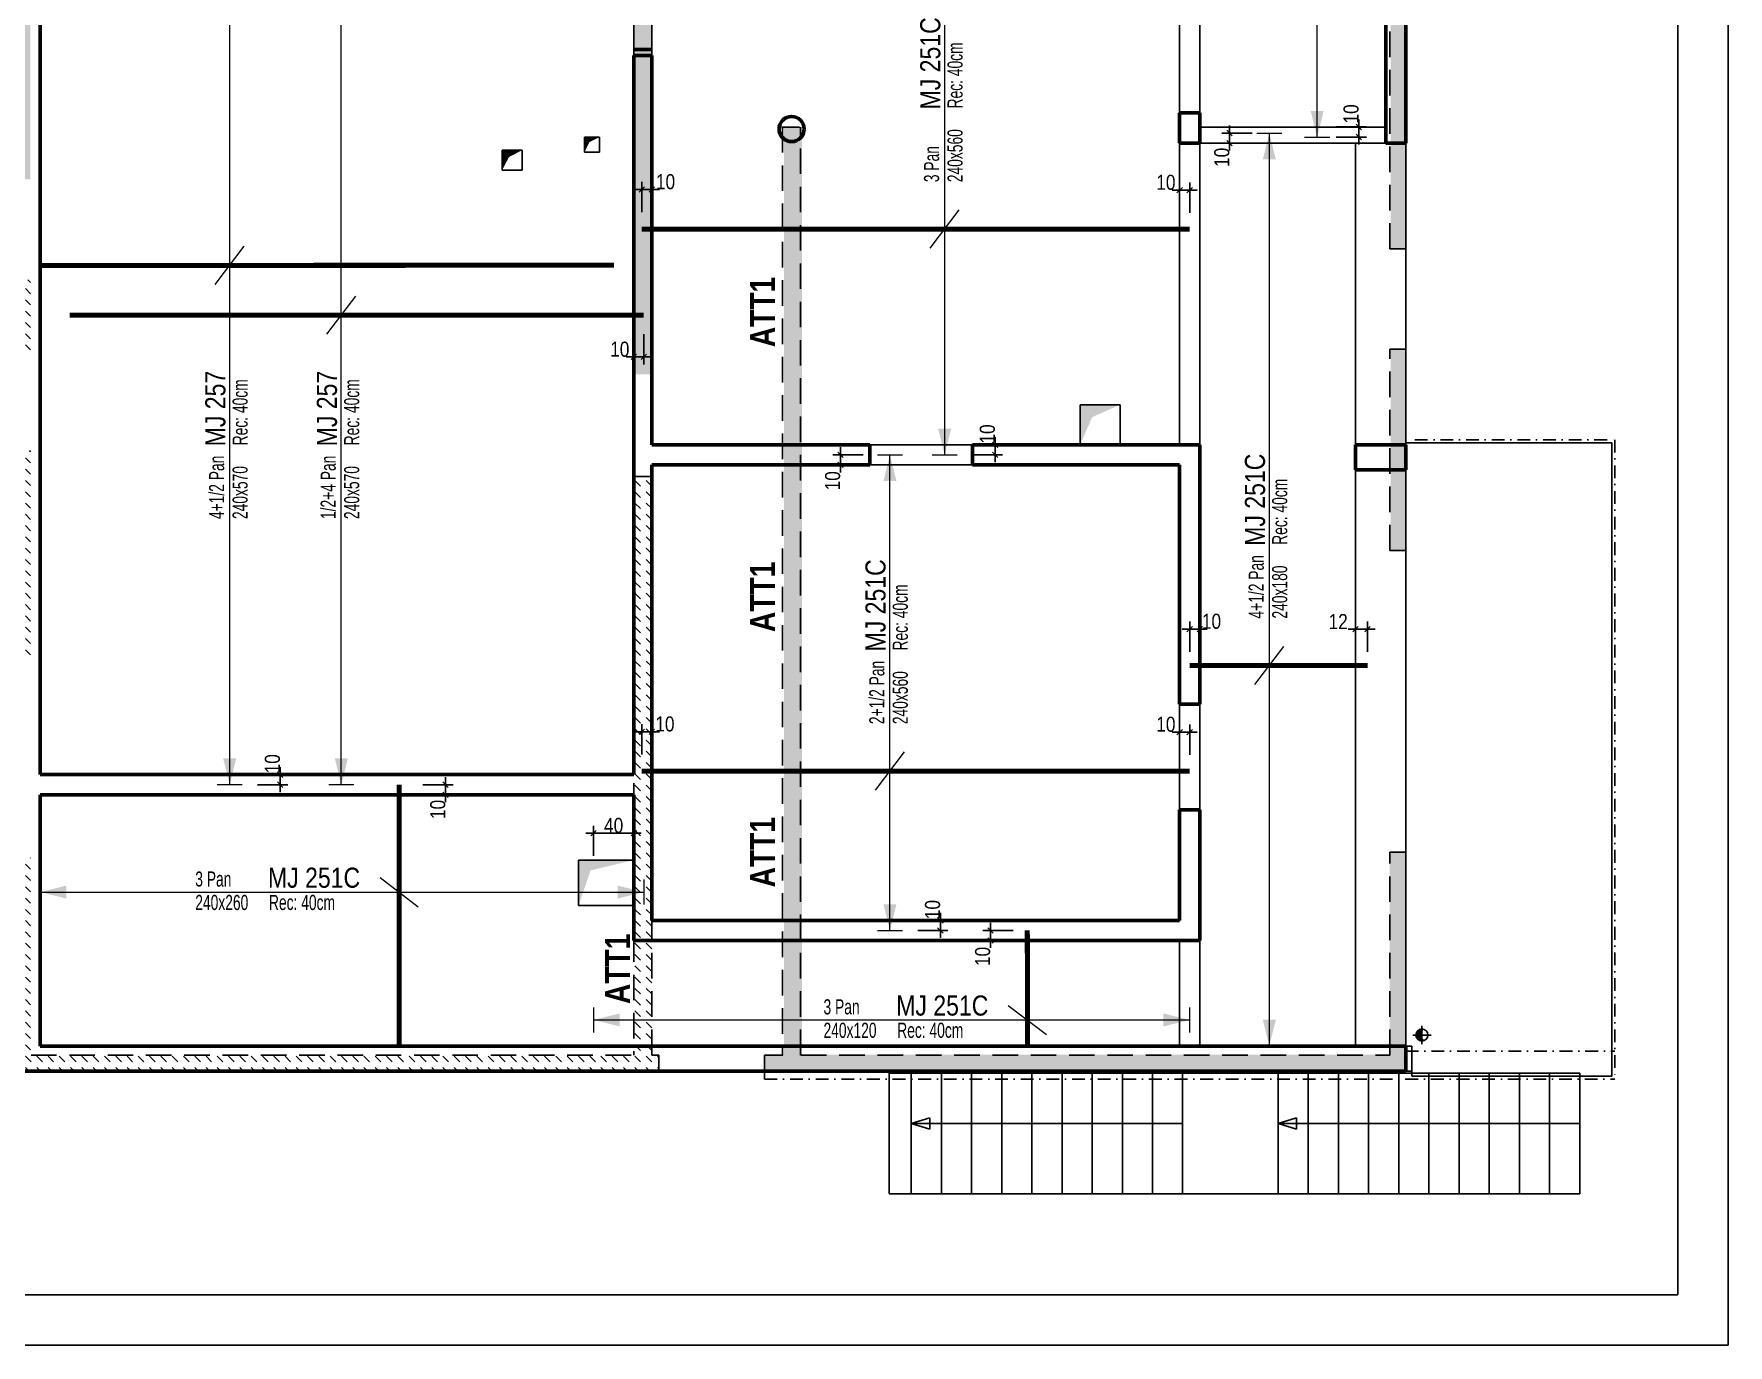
# Model space of a CAD drawing. Header units: millimetres. Extents: x 12821 to 19311, y -3644 to -644.
# Drawn here: x 17625 to 19311, y -3644 to -2340 of the extents above; entities that cross this region are included whole.
import ezdxf
from ezdxf.enums import TextEntityAlignment as Align

# ---------------------------------------------------------------- set-up
doc = ezdxf.new("R2010")
doc.units = ezdxf.units.MM
doc.linetypes.add('CACHEX2', pattern=[19.05, 12.7, -6.35])
doc.linetypes.add('TIRETPTX2', pattern=[50.8, 25.4, -12.7, 0, -12.7])
for name, color, linetype in [('01-Cad  2', 1, 'Continuous'), ('01_ARMA_INF', 50, 'Continuous'), ('01_cote_gen', 4, 'Continuous'), ('01_linteaux', 2, 'Continuous'), ('01_murs_sup', 2, 'CACHEX2'), ('01_resv', 32, 'Continuous'), ('01_texte', 230, 'Continuous'), ('AA_COTES', 2, 'Continuous')]:
    doc.layers.add(name, color=color, linetype=linetype)
doc.layers.add('01_murs_coup', color=5, linetype='Continuous', lineweight=60)
doc.styles.add('PATIO', font='ARIALN.TTF')
doc.styles.add('STYLE2', font='ARIALN.TTF')
doc.styles.add('Titre', font='ariblk.ttf')
doc.dimstyles.new('JB50', dxfattribs={"dimscale": 0.1, "dimtxt": 150, "dimasz": 15, "dimexe": 0.1, "dimexo": 0.1, "dimgap": 0.09, "dimtad": 1, "dimdec": 1, "dimdsep": 46, "dimtxsty": 'STYLE2', "dimblk1": 'BOND_G', "dimblk2": 'BOND_D', "dimsah": 1, "dimcen": 1.5, "dimdle": 0.01, "dimse1": 1, "dimse2": 1, "dimclrd": 4, "dimclre": 2, "dimclrt": 6, "dimazin": 2, "dimtfac": 2.333333, "dimtdec": 1, "dimtix": 1, "dimtmove": 2, "dimatfit": 3, "dimldrblk": 'BOND_G', "dimfxl": 1, "dimtolj": 1, "dimtzin": 0, "dimarcsym": 0})

# ---------------------------------------------------------------- blocks, each defined once
blk = doc.blocks.new('BOND_G')
at = {"layer": 'AA_COTES', "color": 0}
for p, q in [((0, -5), (0, 15)), ((5, 0), (-5, 0)), ((1.8, 1.8), (-1.8, -1.8))]:
    blk.add_line(p, q, dxfattribs=at)
blk = doc.blocks.new('BOND_D')
at = {"layer": 'AA_COTES', "color": 0}
for p, q in [((5, 0), (-5, 0)), ((-1.8, -1.8), (1.8, 1.8)), ((0, 5), (0, -15))]:
    blk.add_line(p, q, dxfattribs=at)
blk = doc.blocks.new('*D1632')
at = {"layer": '01_cote_gen', "color": 4, "lineweight": -2, "transparency": 16777216}
blk.add_line((18230.6, -2661.1), (18223.6, -2661.1), dxfattribs=at)
at = {"layer": 'Defpoints', "color": 0, "transparency": 16777216}
for p in [(18222.1, -2619.4), (18232.1, -2619.4), (18222.1, -2661.1)]:
    blk.add_point(p, dxfattribs=at)
at = {"layer": '01_cote_gen', "color": 4, "lineweight": -2, "transparency": 16777216, "xscale": 1.5, "yscale": 1.5, "zscale": 1.5, "rotation": 180}
blk.add_blockref('BOND_D', (18222.1, -2661.1), dxfattribs=at)
at = {"layer": '01_cote_gen', "color": 4, "lineweight": -2, "transparency": 16777216, "xscale": 1.5, "yscale": 1.5, "zscale": 1.5}
blk.add_blockref('BOND_G', (18232.1, -2661.1), dxfattribs=at)
at = {"layer": '01_cote_gen', "color": 6, "transparency": 16777216, "insert": (18208.2, -2653.5), "char_height": 15, "attachment_point": 5, "style": 'STYLE2'}
blk.add_mtext('\\A1;10', dxfattribs=at)
blk = doc.blocks.new('*D1633')
at = {"layer": '01_cote_gen', "color": 4, "lineweight": -2, "transparency": 16777216}
blk.add_line((18427.7, -2766.9), (18427.7, -2759.9), dxfattribs=at)
at = {"layer": 'Defpoints', "color": 0, "transparency": 16777216}
for p in [(18427.7, -2758.4), (18466.9, -2758.4), (18476.9, -2768.4)]:
    blk.add_point(p, dxfattribs=at)
at = {"layer": '01_cote_gen', "color": 4, "lineweight": -2, "transparency": 16777216, "xscale": 1.5, "yscale": 1.5, "zscale": 1.5}
for name, p, rotation in [('BOND_D', (18427.7, -2758.4), 90), ('BOND_G', (18427.7, -2768.4), 270)]:
    blk.add_blockref(name, p, dxfattribs=dict(at, rotation=rotation))
at = {"layer": '01_cote_gen', "color": 6, "transparency": 16777216, "insert": (18420, -2784.3), "char_height": 15, "attachment_point": 5, "rotation": 90, "style": 'STYLE2'}
blk.add_mtext('\\A1;10', dxfattribs=at)
blk = doc.blocks.new('*D1634')
at = {"layer": '01_cote_gen', "color": 4, "lineweight": -2, "transparency": 16777216}
blk.add_line((18581.5, -2749.9), (18581.5, -2756.9), dxfattribs=at)
at = {"layer": 'Defpoints', "color": 0, "transparency": 16777216}
for p in [(18543.9, -2758.4), (18559.1, -2748.4), (18581.5, -2758.4)]:
    blk.add_point(p, dxfattribs=at)
at = {"layer": '01_cote_gen', "color": 4, "lineweight": -2, "transparency": 16777216, "xscale": 1.5, "yscale": 1.5, "zscale": 1.5}
for name, p, rotation in [('BOND_G', (18581.5, -2748.4), 90), ('BOND_D', (18581.5, -2758.4), 270)]:
    blk.add_blockref(name, p, dxfattribs=dict(at, rotation=rotation))
at = {"layer": '01_cote_gen', "color": 6, "transparency": 16777216, "insert": (18573.9, -2737.7), "char_height": 15, "attachment_point": 5, "rotation": 90, "style": 'STYLE2'}
blk.add_mtext('\\A1;10', dxfattribs=at)
blk = doc.blocks.new('*D1635')
at = {"layer": '01_cote_gen', "color": 4, "lineweight": -2, "transparency": 16777216}
blk.add_line((18576.9, -3239.9), (18576.9, -3232.9), dxfattribs=at)
at = {"layer": 'Defpoints', "color": 0, "transparency": 16777216}
for p in [(18576.9, -3231.4), (18616.1, -3231.4), (18626.1, -3241.4)]:
    blk.add_point(p, dxfattribs=at)
at = {"layer": '01_cote_gen', "color": 4, "lineweight": -2, "transparency": 16777216, "xscale": 1.5, "yscale": 1.5, "zscale": 1.5}
for name, p, rotation in [('BOND_D', (18576.9, -3231.4), 90), ('BOND_G', (18576.9, -3241.4), 270)]:
    blk.add_blockref(name, p, dxfattribs=dict(at, rotation=rotation))
at = {"layer": '01_cote_gen', "color": 6, "transparency": 16777216, "insert": (18569.2, -3257.3), "char_height": 15, "attachment_point": 5, "rotation": 90, "style": 'STYLE2'}
blk.add_mtext('\\A1;10', dxfattribs=at)
blk = doc.blocks.new('*D1636')
at = {"layer": '01_cote_gen', "color": 4, "lineweight": -2, "transparency": 16777216}
blk.add_line((18576.9, -3239.9), (18576.9, -3232.9), dxfattribs=at)
at = {"layer": 'Defpoints', "color": 0, "transparency": 16777216}
for p in [(18576.9, -3231.4), (18616.1, -3231.4), (18626.1, -3241.4)]:
    blk.add_point(p, dxfattribs=at)
at = {"layer": '01_cote_gen', "color": 4, "lineweight": -2, "transparency": 16777216, "xscale": 1.5, "yscale": 1.5, "zscale": 1.5}
for name, p, rotation in [('BOND_D', (18576.9, -3231.4), 90), ('BOND_G', (18576.9, -3241.4), 270)]:
    blk.add_blockref(name, p, dxfattribs=dict(at, rotation=rotation))
at = {"layer": '01_cote_gen', "color": 6, "transparency": 16777216, "insert": (18569.2, -3257.3), "char_height": 15, "attachment_point": 5, "rotation": 90, "style": 'STYLE2'}
blk.add_mtext('\\A1;10', dxfattribs=at)
blk = doc.blocks.new('*D1637')
at = {"layer": '01_cote_gen', "color": 4, "lineweight": -2, "transparency": 16777216}
blk.add_line((18527.1, -3222.9), (18527.1, -3229.9), dxfattribs=at)
at = {"layer": 'Defpoints', "color": 0, "transparency": 16777216}
for p in [(18489.4, -3231.4), (18504.6, -3221.4), (18527.1, -3231.4)]:
    blk.add_point(p, dxfattribs=at)
at = {"layer": '01_cote_gen', "color": 4, "lineweight": -2, "transparency": 16777216, "xscale": 1.5, "yscale": 1.5, "zscale": 1.5}
for name, p, rotation in [('BOND_G', (18527.1, -3221.4), 90), ('BOND_D', (18527.1, -3231.4), 270)]:
    blk.add_blockref(name, p, dxfattribs=dict(at, rotation=rotation))
at = {"layer": '01_cote_gen', "color": 6, "transparency": 16777216, "insert": (18519.4, -3210.7), "char_height": 15, "attachment_point": 5, "rotation": 90, "style": 'STYLE2'}
blk.add_mtext('\\A1;10', dxfattribs=at)
blk = doc.blocks.new('*D1638')
at = {"layer": '01_cote_gen', "color": 4, "lineweight": -2, "transparency": 16777216}
blk.add_line((17870.4, -3078), (17870.4, -3085), dxfattribs=at)
at = {"layer": 'Defpoints', "color": 0, "transparency": 16777216}
for p in [(17847.9, -3076.5), (17832.7, -3086.5), (17870.4, -3086.5)]:
    blk.add_point(p, dxfattribs=at)
at = {"layer": '01_cote_gen', "color": 4, "lineweight": -2, "transparency": 16777216, "xscale": 1.5, "yscale": 1.5, "zscale": 1.5}
for name, p, rotation in [('BOND_G', (17870.4, -3076.5), 90), ('BOND_D', (17870.4, -3086.5), 270)]:
    blk.add_blockref(name, p, dxfattribs=dict(at, rotation=rotation))
at = {"layer": '01_cote_gen', "color": 6, "transparency": 16777216, "insert": (17862.7, -3065.7), "char_height": 15, "attachment_point": 5, "rotation": 90, "style": 'STYLE2'}
blk.add_mtext('\\A1;10', dxfattribs=at)
blk = doc.blocks.new('*D1639')
at = {"layer": '01_cote_gen', "color": 4, "lineweight": -2, "transparency": 16777216}
blk.add_line((18034.9, -3088), (18034.9, -3095), dxfattribs=at)
at = {"layer": 'Defpoints', "color": 0, "transparency": 16777216}
for p in [(17988.7, -3086.5), (17988.7, -3096.5), (18034.9, -3096.5)]:
    blk.add_point(p, dxfattribs=at)
at = {"layer": '01_cote_gen', "color": 4, "lineweight": -2, "transparency": 16777216, "xscale": 1.5, "yscale": 1.5, "zscale": 1.5}
for name, p, rotation in [('BOND_G', (18034.9, -3086.5), 90), ('BOND_D', (18034.9, -3096.5), 270)]:
    blk.add_blockref(name, p, dxfattribs=dict(at, rotation=rotation))
at = {"layer": '01_cote_gen', "color": 6, "transparency": 16777216, "insert": (18027.2, -3111.1), "char_height": 15, "attachment_point": 5, "rotation": 90, "style": 'STYLE2'}
blk.add_mtext('\\A1;10', dxfattribs=at)
blk = doc.blocks.new('*D1640')
at = {"layer": '01_cote_gen', "color": 4, "lineweight": -2, "transparency": 16777216}
blk.add_line((18766.6, -3034.2), (18773.6, -3034.2), dxfattribs=at)
at = {"layer": 'Defpoints', "color": 0, "transparency": 16777216}
for p in [(18775.1, -3034.2), (18765.1, -3072.9), (18775.1, -3072.9)]:
    blk.add_point(p, dxfattribs=at)
at = {"layer": '01_cote_gen', "color": 4, "lineweight": -2, "transparency": 16777216, "xscale": 1.5, "yscale": 1.5, "zscale": 1.5, "rotation": 180}
blk.add_blockref('BOND_G', (18765.1, -3034.2), dxfattribs=at)
at = {"layer": '01_cote_gen', "color": 4, "lineweight": -2, "transparency": 16777216, "xscale": 1.5, "yscale": 1.5, "zscale": 1.5}
blk.add_blockref('BOND_D', (18775.1, -3034.2), dxfattribs=at)
at = {"layer": '01_cote_gen', "color": 6, "transparency": 16777216, "insert": (18751.4, -3026.5), "char_height": 15, "attachment_point": 5, "style": 'STYLE2'}
blk.add_mtext('\\A1;10', dxfattribs=at)
blk = doc.blocks.new('*D1641')
at = {"layer": '01_cote_gen', "color": 4, "lineweight": -2, "transparency": 16777216}
blk.add_line((18776.6, -2931.8), (18783.6, -2931.8), dxfattribs=at)
at = {"layer": 'Defpoints', "color": 0, "transparency": 16777216}
for p in [(18785.1, -2931.8), (18775.1, -2968), (18785.1, -2968)]:
    blk.add_point(p, dxfattribs=at)
at = {"layer": '01_cote_gen', "color": 4, "lineweight": -2, "transparency": 16777216, "xscale": 1.5, "yscale": 1.5, "zscale": 1.5, "rotation": 180}
blk.add_blockref('BOND_G', (18775.1, -2931.8), dxfattribs=at)
at = {"layer": '01_cote_gen', "color": 4, "lineweight": -2, "transparency": 16777216, "xscale": 1.5, "yscale": 1.5, "zscale": 1.5}
blk.add_blockref('BOND_D', (18785.1, -2931.8), dxfattribs=at)
at = {"layer": '01_cote_gen', "color": 6, "transparency": 16777216, "insert": (18796.8, -2924.1), "char_height": 15, "attachment_point": 5, "style": 'STYLE2'}
blk.add_mtext('\\A1;10', dxfattribs=at)
blk = doc.blocks.new('*D1642')
at = {"layer": '01_cote_gen', "color": 4, "lineweight": -2, "transparency": 16777216}
blk.add_line((18941.6, -2931.8), (18950.6, -2931.8), dxfattribs=at)
at = {"layer": 'Defpoints', "color": 0, "transparency": 16777216}
for p in [(18952.1, -2931.8), (18940.1, -2967.9), (18952.1, -2967.9)]:
    blk.add_point(p, dxfattribs=at)
at = {"layer": '01_cote_gen', "color": 4, "lineweight": -2, "transparency": 16777216, "xscale": 1.5, "yscale": 1.5, "zscale": 1.5, "rotation": 180}
blk.add_blockref('BOND_G', (18940.1, -2931.8), dxfattribs=at)
at = {"layer": '01_cote_gen', "color": 4, "lineweight": -2, "transparency": 16777216, "xscale": 1.5, "yscale": 1.5, "zscale": 1.5}
blk.add_blockref('BOND_D', (18952.1, -2931.8), dxfattribs=at)
at = {"layer": '01_cote_gen', "color": 6, "transparency": 16777216, "insert": (18922.8, -2924.3), "char_height": 15, "attachment_point": 5, "style": 'STYLE2'}
blk.add_mtext('\\A1;12', dxfattribs=at)
blk = doc.blocks.new('*D1644')
at = {"layer": '01_cote_gen', "color": 4, "lineweight": -2, "transparency": 16777216}
blk.add_line((18766.6, -2495.2), (18773.6, -2495.2), dxfattribs=at)
at = {"layer": 'Defpoints', "color": 0, "transparency": 16777216}
for p in [(18775.1, -2495.2), (18765.1, -2533.9), (18775.1, -2533.9)]:
    blk.add_point(p, dxfattribs=at)
at = {"layer": '01_cote_gen', "color": 4, "lineweight": -2, "transparency": 16777216, "xscale": 1.5, "yscale": 1.5, "zscale": 1.5, "rotation": 180}
blk.add_blockref('BOND_G', (18765.1, -2495.2), dxfattribs=at)
at = {"layer": '01_cote_gen', "color": 4, "lineweight": -2, "transparency": 16777216, "xscale": 1.5, "yscale": 1.5, "zscale": 1.5}
blk.add_blockref('BOND_D', (18775.1, -2495.2), dxfattribs=at)
at = {"layer": '01_cote_gen', "color": 6, "transparency": 16777216, "insert": (18751.4, -2487.5), "char_height": 15, "attachment_point": 5, "style": 'STYLE2'}
blk.add_mtext('\\A1;10', dxfattribs=at)
blk = doc.blocks.new('*D1646')
at = {"layer": '01_cote_gen', "color": 4, "lineweight": -2, "transparency": 16777216}
blk.add_line((18231.6, -2494.6), (18238.6, -2494.6), dxfattribs=at)
at = {"layer": 'Defpoints', "color": 0, "transparency": 16777216}
for p in [(18240.1, -2494.6), (18230.1, -2534.1), (18240.1, -2534.1)]:
    blk.add_point(p, dxfattribs=at)
at = {"layer": '01_cote_gen', "color": 4, "lineweight": -2, "transparency": 16777216, "xscale": 1.5, "yscale": 1.5, "zscale": 1.5, "rotation": 180}
blk.add_blockref('BOND_G', (18230.1, -2494.6), dxfattribs=at)
at = {"layer": '01_cote_gen', "color": 4, "lineweight": -2, "transparency": 16777216, "xscale": 1.5, "yscale": 1.5, "zscale": 1.5}
blk.add_blockref('BOND_D', (18240.1, -2494.6), dxfattribs=at)
at = {"layer": '01_cote_gen', "color": 6, "transparency": 16777216, "insert": (18253.7, -2486.9), "char_height": 15, "attachment_point": 5, "style": 'STYLE2'}
blk.add_mtext('\\A1;10', dxfattribs=at)
blk = doc.blocks.new('*D1647')
at = {"layer": '01_cote_gen', "color": 4, "lineweight": -2, "transparency": 16777216}
blk.add_line((18183.6, -3134.8), (18220.6, -3134.8), dxfattribs=at)
at = {"layer": 'Defpoints', "color": 0, "transparency": 16777216}
for p in [(18222.1, -3134.8), (18222.1, -3241.4), (18182.1, -3308)]:
    blk.add_point(p, dxfattribs=at)
at = {"layer": '01_cote_gen', "color": 4, "lineweight": -2, "transparency": 16777216, "xscale": 1.5, "yscale": 1.5, "zscale": 1.5, "rotation": 180}
blk.add_blockref('BOND_G', (18182.1, -3134.8), dxfattribs=at)
at = {"layer": '01_cote_gen', "color": 4, "lineweight": -2, "transparency": 16777216, "xscale": 1.5, "yscale": 1.5, "zscale": 1.5}
blk.add_blockref('BOND_D', (18222.1, -3134.8), dxfattribs=at)
at = {"layer": '01_cote_gen', "color": 6, "transparency": 16777216, "insert": (18202.1, -3127.1), "char_height": 15, "attachment_point": 5, "style": 'STYLE2'}
blk.add_mtext('\\A1;40', dxfattribs=at)
blk = doc.blocks.new('*D1652')
at = {"layer": '01_cote_gen', "color": 4, "lineweight": -2, "transparency": 16777216}
blk.add_line((18814.7, -2446.9), (18814.7, -2439.9), dxfattribs=at)
at = {"layer": 'Defpoints', "color": 0, "transparency": 16777216}
for p in [(18814.7, -2438.4), (18866.8, -2438.4), (18877.6, -2448.4)]:
    blk.add_point(p, dxfattribs=at)
at = {"layer": '01_cote_gen', "color": 4, "lineweight": -2, "transparency": 16777216, "xscale": 1.5, "yscale": 1.5, "zscale": 1.5}
for name, p, rotation in [('BOND_D', (18814.7, -2438.4), 90), ('BOND_G', (18814.7, -2448.4), 270)]:
    blk.add_blockref(name, p, dxfattribs=dict(at, rotation=rotation))
at = {"layer": '01_cote_gen', "color": 6, "transparency": 16777216, "insert": (18807.1, -2462.6), "char_height": 15, "attachment_point": 5, "rotation": 90, "style": 'STYLE2'}
blk.add_mtext('\\A1;10', dxfattribs=at)
blk = doc.blocks.new('*D1653')
at = {"layer": '01_cote_gen', "color": 4, "lineweight": -2, "transparency": 16777216}
blk.add_line((18943.4, -2433.9), (18943.4, -2440.9), dxfattribs=at)
at = {"layer": 'Defpoints', "color": 0, "transparency": 16777216}
for p in [(18904.4, -2432.4), (18914.4, -2442.4), (18943.4, -2442.4)]:
    blk.add_point(p, dxfattribs=at)
at = {"layer": '01_cote_gen', "color": 4, "lineweight": -2, "transparency": 16777216, "xscale": 1.5, "yscale": 1.5, "zscale": 1.5}
for name, p, rotation in [('BOND_G', (18943.4, -2432.4), 90), ('BOND_D', (18943.4, -2442.4), 270)]:
    blk.add_blockref(name, p, dxfattribs=dict(at, rotation=rotation))
at = {"layer": '01_cote_gen', "color": 6, "transparency": 16777216, "insert": (18935.7, -2419.4), "char_height": 15, "attachment_point": 5, "rotation": 90, "style": 'STYLE2'}
blk.add_mtext('\\A1;10', dxfattribs=at)
blk = doc.blocks.new('*D1654')
at = {"layer": '01_cote_gen', "color": 4, "lineweight": -2, "transparency": 16777216}
blk.add_line((18231.6, -3033.9), (18238.6, -3033.9), dxfattribs=at)
at = {"layer": 'Defpoints', "color": 0, "transparency": 16777216}
for p in [(18240.1, -3033.9), (18230.1, -3073.1), (18240.1, -3073.1)]:
    blk.add_point(p, dxfattribs=at)
at = {"layer": '01_cote_gen', "color": 4, "lineweight": -2, "transparency": 16777216, "xscale": 1.5, "yscale": 1.5, "zscale": 1.5, "rotation": 180}
blk.add_blockref('BOND_G', (18230.1, -3033.9), dxfattribs=at)
at = {"layer": '01_cote_gen', "color": 4, "lineweight": -2, "transparency": 16777216, "xscale": 1.5, "yscale": 1.5, "zscale": 1.5}
blk.add_blockref('BOND_D', (18240.1, -3033.9), dxfattribs=at)
at = {"layer": '01_cote_gen', "color": 6, "transparency": 16777216, "insert": (18253.1, -3026.2), "char_height": 15, "attachment_point": 5, "style": 'STYLE2'}
blk.add_mtext('\\A1;10', dxfattribs=at)

msp = doc.modelspace()

# ---------------------------------------------------------------- hatches: boundary and pattern name
at = {"layer": '01_murs_sup'}
h = msp.add_hatch(dxfattribs=at)
h.set_pattern_fill('DASH', color=256, scale=2.5, angle=135)
h.set_pattern_definition([(135, (3467.145, 11747.268), (-11.22532, 9e-16), [7.9375, -7.9375])])
h.paths.add_polyline_path([(15409.18, -1916.45), (15389.18, -1916.45), (15389.18, -2444.45), (17606.59, -2444.45), (17606.59, -2484.34), (17621.78, -2484.34), (17621.78, -2210.45), (18222.09, -2210.45), (18222.09, -2678.35), (18240.09, -2678.35), (18240.09, -2074.5), (18222.09, -2074.5), (18222.09, -2192.45), (17625.78, -2192.45), (17625.78, -1936.5), (18222.09, -1936.5), (18222.09, -1941.5), (18239.78, -1941.5), (18239.78, -1558.45), (18123.78, -1558.45), (18123.78, -1413.62), (18233.78, -1413.61), (18233.78, -1395.61), (17621.78, -1395.65), (17621.78, -802.45), (17718.33, -802.45), (17718.33, -786.45), (17601.78, -786.45), (17601.78, -1413.65), (18105.78, -1413.62), (18105.78, -1576.45), (18222.09, -1576.45), (18222.09, -1916.5), (17607.59, -1916.5), (17607.59, -2419.45), (17345.78, -2419.45), (17345.78, -1916.45), (17327.59, -1916.45), (17327.59, -2419.45), (16811.78, -2419.45), (16811.78, -1916.45), (16791.78, -1916.45), (16791.78, -2419.45), (16531.78, -2419.45), (16531.78, -1866.45), (16503.78, -1866.45), (16503.78, -1886.45), (16511.78, -1886.45), (16511.78, -2419.45), (16391.78, -2419.45), (16391.78, -1991.45), (16373.78, -1991.45), (16373.78, -2419.45), (16253.78, -2419.45), (16253.78, -1886.45), (16401.78, -1886.45), (16401.78, -1866.45), (16235.78, -1866.45), (16235.78, -2419.45), (15986.05, -2419.45), (15986.05, -1916.45), (15966.05, -1916.45), (15966.05, -2419.45), (15409.18, -2419.45)])
h = msp.add_hatch(dxfattribs=at)
h.set_pattern_fill('DASH', color=256, scale=2.5, angle=135)
h.set_pattern_definition([(135, (3468.483, 11747.468), (-11.2253202, 9e-16), [7.9375, -7.9375])])
h.paths.add_polyline_path([(18991.11, -2309.25), (18975.11, -2309.25), (18975.11, -2553.25), (18991.11, -2553.25)])
h.paths.add_polyline_path([(18389.43, -2432.25), (18371.43, -2432.25), (18371.43, -3355.15), (18352.11, -3355.45), (18352.11, -3371.45), (18990.11, -3371.15), (18990.11, -3153.25), (18974.11, -3153.25), (18974.11, -3355.15), (18389.43, -3355.15)])
h.paths.add_polyline_path([(18990.11, -2653.25), (18975.11, -2653.25), (18975.11, -2853.25), (18990.11, -2853.25)], flags=17)
h = msp.add_hatch(dxfattribs=at)
h.set_pattern_fill('DASH', color=256, scale=2.5, angle=135)
h.set_pattern_definition([(135, (3467.483, 11747.268), (-11.2253202, 9e-16), [7.9375, -7.9375])])
h.paths.add_polyline_path([(17622.11, -2584.34), (17606.11, -2584.34), (17606.11, -2654.14), (17622.11, -2654.14)])
h.paths.add_polyline_path([(17622.11, -2754.14), (17606.11, -2754.14), (17606.11, -2959.14), (17622.11, -2959.14)])
h.paths.add_polyline_path([(17622.11, -3159.14), (17606.11, -3159.14), (17606.11, -3371.35), (18247.11, -3371.35), (18247.11, -3355.35), (18240.43, -3355.35), (18240.43, -2780.35), (18222.43, -2780.35), (18222.43, -3355.35), (17622.11, -3355.35)])
at = {"layer": '01_resv'}
h = msp.add_hatch(color=256, dxfattribs=at)
h.dxf.hatch_style = 1
h.paths.add_polyline_path([(19007.1, -3329.53, 0.040059), (19006.14, -3329.45), (19006.14, -3330.92, -0.0496434)])
h.paths.add_polyline_path([(19006.14, -3330.92), (19006.14, -3329.45, 0.4142143), (19000.14, -3335.45), (19005.1, -3335.45, -0.1385466)])
h.paths.add_polyline_path([(19005.1, -3335.45), (19000.14, -3335.45, 0.4142128), (19006.14, -3341.45), (19006.14, -3339.14, -0.1136401)])
h.paths.add_polyline_path([(19006.14, -3339.14), (19006.14, -3341.45, 0.0680624), (19007.75, -3341.23, -0.0776784)])

# ---------------------------------------------------------------- linework, layer by layer
at = {"layer": '01-Cad  2'}
for p, q in [((19310.7, -3643.85), (19310.7, -643.85)), ((19260.7, -3593.85), (19260.7, -693.85)), ((19260.7, -3593.85), (13870.7, -3593.85)), ((19310.7, -3643.85), (13870.7, -3643.85))]:
    msp.add_line(p, q, dxfattribs=at)
at = {"layer": '01_ARMA_INF', "linetype": 'Continuous', "lineweight": 0, "const_width": 5, "flags": 128}
for points in [[(18775.08, -2533.93), (18230.11, -2534.09)], [(18202.6, -2569.91), (17631.63, -2570.08)], [(18232.11, -2619.43), (17661.15, -2619.6)], [(18952.11, -2967.87), (18775.08, -2968.03)], [(17988.82, -3346.45), (17988.65, -3086.46)], [(18775.08, -3072.94), (18230.11, -3073.1)], [(18613.75, -3346.45), (18613.59, -3231.45)]]:
    msp.add_lwpolyline(points, dxfattribs=at)
at = {"layer": '01_linteaux'}
for p, q in [((18222.11, -2259.44), (18222.11, -2361.44)), ((18240.11, -2259.44), (18240.11, -2361.44)), ((18765.08, -2316.45), (18765.08, -2418.45)), ((18785.08, -2316.45), (18785.08, -2418.45)), ((18970.11, -2432.45), (18785.08, -2432.45)), ((18765.08, -2448.45), (18765.08, -2748.45)), ((18785.08, -2448.45), (18785.08, -2748.45)), ((18970.11, -2448.45), (18785.08, -2448.45)), ((18940.11, -2448.45), (18940.11, -2748.45)), ((18990.11, -2448.45), (18990.11, -2748.45)), ((18990.11, -2746.45), (19195.11, -2746.45)), ((19195.11, -2746.45), (19195.11, -3376.45)), ((18457.1, -2748.45), (18559.1, -2748.45)), ((18457.1, -2768.45), (18559.1, -2768.45)), ((18940.11, -2773.45), (18940.11, -3346.45)), ((18990.11, -2773.45), (18990.11, -3346.45)), ((18765.08, -3006.44), (18765.08, -3111.44)), ((18785.08, -3006.44), (18785.08, -3111.44)), ((18765.08, -3241.45), (18765.08, -3346.45)), ((18785.08, -3241.45), (18785.08, -3346.45)), ((18990.11, -3346.45), (18996.11, -3346.45)), ((18996.11, -3376.45), (18996.11, -3346.45)), ((18476.11, -3373.45), (18476.11, -3493.45)), ((18476.11, -3373.45), (19163.11, -3373.45)), ((18498.11, -3373.45), (18498.11, -3493.45)), ((18528.11, -3373.45), (18528.11, -3493.45)), ((18558.11, -3373.45), (18558.11, -3493.45)), ((18588.11, -3373.45), (18588.11, -3493.45)), ((18618.11, -3373.45), (18618.11, -3493.45)), ((18648.11, -3373.45), (18648.11, -3493.45)), ((18678.11, -3373.45), (18678.11, -3493.45)), ((18708.11, -3373.45), (18708.11, -3493.45)), ((18738.11, -3373.45), (18738.11, -3493.45)), ((18768.11, -3373.45), (18768.11, -3493.45)), ((18768.11, -3373.45), (18768.11, -3493.45)), ((18863.11, -3373.45), (18863.11, -3493.45)), ((18893.11, -3373.45), (18893.11, -3493.45)), ((18923.11, -3373.45), (18923.11, -3493.45)), ((18953.11, -3373.45), (18953.11, -3493.45)), ((18983.11, -3373.45), (18983.11, -3493.45)), ((18990.11, -3371.45), (18996.11, -3371.45)), ((18996.11, -3376.45), (19195.11, -3376.45)), ((19013.11, -3373.45), (19013.11, -3493.45)), ((19043.11, -3373.45), (19043.11, -3493.45)), ((19073.11, -3373.45), (19073.11, -3493.45)), ((19103.11, -3373.45), (19103.11, -3493.45)), ((19133.11, -3373.45), (19133.11, -3493.45)), ((19163.11, -3373.45), (19163.11, -3493.45)), ((18498.11, -3423.45), (18516.49, -3417.71)), ((18516.49, -3417.71), (18516.49, -3429.18)), ((18863.11, -3423.45), (18881.49, -3417.71)), ((18881.49, -3417.71), (18881.49, -3429.18)), ((18768.11, -3423.45), (18498.11, -3423.45)), ((18498.11, -3423.45), (18516.49, -3429.18)), ((19163.11, -3423.45), (18863.11, -3423.45)), ((18863.11, -3423.45), (18881.49, -3429.18)), ((18476.11, -3493.45), (19163.11, -3493.45))]:
    msp.add_line(p, q, dxfattribs=at)
at = {"layer": '01_linteaux', "linetype": 'TIRETPTX2', "ltscale": 0.5}
for p, q in [((18999.11, -2743.45), (19198.11, -2743.45)), ((19198.11, -2743.45), (19198.11, -3379.45)), ((18990.11, -3351.45), (19198.11, -3351.45)), ((18352.11, -3371.45), (18352.11, -3379.45)), ((18352.11, -3379.45), (19198.11, -3379.45))]:
    msp.add_line(p, q, dxfattribs=at)
at = {"layer": '01_murs_coup'}
for p, q in [((17631.66, -3076.46), (17631.59, -1916.4)), ((18990.11, -2448.45), (18990.11, -1916.45)), ((18970.11, -2448.45), (18970.11, -1936.45)), ((18240.11, -2355.44), (18222.11, -2355.44)), ((18240.11, -2361.44), (18222.11, -2361.44)), ((18222.18, -3076.46), (18222.11, -2361.44)), ((18240.11, -2361.44), (18240.11, -2748.45)), ((18765.08, -2418.45), (18765.08, -2448.45)), ((18765.08, -2418.45), (18765.08, -2448.45)), ((18765.08, -2418.45), (18785.08, -2418.45)), ((18785.08, -2418.45), (18785.08, -2448.45)), ((18785.08, -2418.45), (18785.08, -2448.45)), ((18765.08, -2448.45), (18785.08, -2448.45)), ((18990.11, -2448.45), (18970.11, -2448.45)), ((18240.11, -2748.45), (18457.1, -2748.45)), ((18457.1, -2768.45), (18457.1, -2748.45)), ((18559.1, -2748.45), (18785.08, -2748.45)), ((18559.1, -2748.45), (18785.08, -2748.45)), ((18559.1, -2768.45), (18559.1, -2748.45)), ((18785.08, -2748.45), (18785.08, -3006.44)), ((18785.08, -2748.45), (18785.08, -3006.44)), ((18940.11, -2748.45), (18990.11, -2748.45)), ((18940.11, -2748.45), (18990.11, -2748.45)), ((18940.11, -2773.45), (18940.11, -2748.45)), ((18990.11, -2773.45), (18990.11, -2748.45)), ((18240.11, -2768.45), (18457.1, -2768.45)), ((18240.11, -2768.45), (18240.11, -3221.45)), ((18559.1, -2768.45), (18765.08, -2768.45)), ((18559.1, -2768.45), (18765.08, -2768.45)), ((18765.08, -2768.45), (18765.08, -3006.44)), ((18765.08, -2768.45), (18765.08, -3006.44)), ((18940.11, -2773.45), (18990.11, -2773.45)), ((18940.11, -2773.45), (18990.11, -2773.45)), ((18765.08, -3006.44), (18785.08, -3006.44)), ((17631.66, -3076.46), (18222.18, -3076.46)), ((17631.59, -3346.45), (17631.66, -3096.46)), ((17631.66, -3096.46), (18222.18, -3096.46)), ((17631.66, -3096.46), (18222.18, -3096.46)), ((18222.11, -3241.45), (18222.18, -3096.46)), ((18765.08, -3111.44), (18765.08, -3221.45)), ((18765.08, -3111.44), (18785.08, -3111.44)), ((18785.08, -3111.44), (18785.08, -3241.45)), ((18240.11, -3221.45), (18765.08, -3221.45)), ((18222.11, -3241.45), (18785.08, -3241.45)), ((17631.59, -3346.45), (18990.11, -3346.45)), ((18990.11, -3371.45), (18990.11, -3346.45)), ((17606.59, -3371.45), (18990.11, -3371.45)), ((17606.59, -3371.45), (18990.11, -3371.45))]:
    msp.add_line(p, q, dxfattribs=at)
msp.add_circle((18379.11, -2434.45), 12.5, dxfattribs=at)
at = {"layer": '01_murs_sup', "ltscale": 2}
for p, q in [((18240.11, -2074.4), (18240.11, -2678.35)), ((18222.11, -2210.45), (18222.11, -2678.35)), ((18974.11, -2553.45), (18974.11, -2309.45)), ((18990.11, -2553.45), (18990.11, -2309.45)), ((18387.11, -2432.45), (18369.11, -2432.45)), ((18370.11, -2432.45), (18370.11, -3355.45)), ((18388.11, -3355.45), (18388.11, -2432.45)), ((18974.11, -2553.45), (18990.11, -2553.45)), ((18974.11, -2853.45), (18974.11, -2653.45)), ((18974.11, -2653.45), (18990.11, -2653.45)), ((18990.11, -2853.45), (18990.11, -2653.45)), ((18240.11, -2780.15), (18222.11, -2780.15)), ((18222.11, -2780.15), (18222.11, -3355.45)), ((18240.11, -3355.45), (18240.11, -2780.15)), ((18974.11, -2853.45), (18990.11, -2853.45)), ((18974.11, -3355.45), (18974.11, -3153.45)), ((18990.11, -3153.45), (18974.11, -3153.45)), ((18990.11, -3371.45), (18990.11, -3153.45)), ((17622.6, -3355.45), (18222.11, -3355.45)), ((18247.11, -3355.45), (18240.11, -3355.45)), ((18247.11, -3371.45), (18247.11, -3355.45)), ((18247.11, -3355.45), (18247.11, -3371.45)), ((18352.11, -3355.45), (18370.43, -3355.45)), ((18352.11, -3355.45), (18352.11, -3371.45)), ((18388.43, -3355.45), (18974.11, -3355.45)), ((17606.6, -3371.45), (18247.11, -3371.45)), ((18352.11, -3371.45), (18990.11, -3371.45))]:
    msp.add_line(p, q, dxfattribs=at)
at = {"layer": '01_resv'}
for p, q in [((18173.07, -2457.48), (18173.07, -2442.48)), ((18173.07, -2442.48), (18188.07, -2442.48)), ((18173.07, -2457.46), (18173.07, -2442.48)), ((18188.07, -2442.48), (18188.07, -2457.47)), ((18091.08, -2475.45), (18091.08, -2455.45)), ((18091.08, -2455.45), (18111.08, -2455.45)), ((18111.08, -2455.45), (18091.08, -2455.45)), ((18101.08, -2455.45), (18101.08, -2455.45)), ((18101.08, -2455.45), (18111.08, -2455.45)), ((18111.08, -2455.45), (18111.08, -2475.45)), ((18188.07, -2457.47), (18173.07, -2457.46)), ((18111.08, -2475.45), (18091.08, -2475.45)), ((18666.11, -2748.45), (18666.11, -2708.56)), ((18666.11, -2708.56), (18706.11, -2708.56)), ((18706.11, -2708.56), (18706.11, -2748.65)), ((18704.11, -2748.65), (18666.11, -2748.45)), ((18167.11, -3161.49), (18167.11, -3206.49)), ((18222.11, -3161.49), (18167.11, -3161.49)), ((18222.11, -3206.49), (18222.11, -3161.49)), ((18167.11, -3206.49), (18222.11, -3206.49)), ((18997.08, -3335.45), (19015.2, -3335.45)), ((19006.14, -3344.51), (19006.14, -3326.39))]:
    msp.add_line(p, q, dxfattribs=at)
msp.add_circle((19006.14, -3335.45), 6, dxfattribs=at)
msp.add_arc((19013.63, -3335.03), 8.54, 139.88935, 226.50917, dxfattribs=at)
for points in [[(18173.07, -2457.48), (18173.07, -2442.48), (18178.13, -2447.37)], [(18173.07, -2442.48), (18188.07, -2442.48), (18178.13, -2447.37)], [(18091.08, -2475.45), (18091.08, -2455.45), (18098, -2462.34)], [(18091.08, -2455.45), (18111.08, -2455.45), (18098, -2462.34)], [(18666.11, -2748.45), (18666.11, -2708.56), (18678.07, -2720.99)], [(18666.11, -2708.56), (18706.11, -2708.56), (18678.07, -2720.99)], [(18167.11, -3206.49), (18167.11, -3161.49), (18179.24, -3171.69)], [(18167.11, -3161.49), (18222.11, -3161.49), (18179.24, -3171.69)]]:
    msp.add_solid(points, dxfattribs=at)
at = {"layer": '01_texte', "linetype": 'Continuous', "lineweight": 0}
for p, q in [((18901.91, -2442.45), (18901.91, -1926.45)), ((18531.38, -2758.45), (18531.38, -2164.45)), ((17820.2, -3086.46), (17820.2, -2212.45)), ((17931.2, -3086.46), (17931.2, -2212.45)), ((18841.87, -2438.45), (18866.83, -2438.45)), ((18854.35, -3346.45), (18854.35, -2438.45)), ((18889.43, -2442.45), (18914.39, -2442.45)), ((18516.88, -2553.02), (18545.89, -2514.95)), ((17805.7, -2589.06), (17834.71, -2550.98)), ((17916.69, -2638.56), (17945.7, -2600.49)), ((18464.43, -2758.45), (18489.39, -2758.45)), ((18476.91, -3231.45), (18476.91, -2758.45)), ((18518.9, -2758.45), (18543.86, -2758.45)), ((18839.85, -2986.98), (18868.85, -2948.91)), ((18462.41, -3092.06), (18491.42, -3053.98)), ((17807.72, -3086.46), (17832.68, -3086.46)), ((17918.72, -3086.46), (17943.68, -3086.46)), ((17631.64, -3180.85), (17631.64, -3205.81)), ((17969.7, -3178.83), (18007.77, -3207.84)), ((18232.11, -3180.85), (18232.11, -3205.81)), ((17631.64, -3193.33), (18232.11, -3193.33)), ((18464.43, -3231.45), (18489.39, -3231.45)), ((18182.11, -3307.98), (18182.11, -3332.94)), ((18594.63, -3305.96), (18632.7, -3334.97)), ((18775.08, -3307.98), (18775.08, -3332.94)), ((18182.11, -3320.46), (18775.08, -3320.46)), ((18841.87, -3346.45), (18866.83, -3346.45))]:
    msp.add_line(p, q, dxfattribs=at)
for points in [[(18901.91, -2442.45), (18895.45, -2416.35), (18901.91, -2416.35)], [(18901.91, -2442.45), (18908.37, -2416.35), (18901.91, -2416.35)], [(18854.35, -2438.45), (18847.89, -2464.54), (18854.35, -2464.54)], [(18854.35, -2438.45), (18860.81, -2464.54), (18854.35, -2464.54)], [(18531.38, -2758.45), (18524.92, -2732.35), (18531.38, -2732.35)], [(18531.38, -2758.45), (18537.84, -2732.35), (18531.38, -2732.35)], [(18476.91, -2758.45), (18470.45, -2784.54), (18476.91, -2784.54)], [(18476.91, -2758.45), (18483.37, -2784.54), (18476.91, -2784.54)], [(17820.2, -3086.46), (17813.74, -3060.36), (17820.2, -3060.36)], [(17820.2, -3086.46), (17826.66, -3060.36), (17820.2, -3060.36)], [(17931.2, -3086.46), (17924.74, -3060.36), (17931.2, -3060.36)], [(17931.2, -3086.46), (17937.66, -3060.36), (17931.2, -3060.36)], [(17631.64, -3193.33), (17657.73, -3186.87), (17657.73, -3193.33)], [(17631.64, -3193.33), (17657.73, -3199.79), (17657.73, -3193.33)], [(18232.11, -3193.33), (18206.02, -3186.87), (18206.02, -3193.33)], [(18232.11, -3193.33), (18206.02, -3199.79), (18206.02, -3193.33)], [(18476.91, -3231.45), (18470.45, -3205.35), (18476.91, -3205.35)], [(18476.91, -3231.45), (18483.37, -3205.35), (18476.91, -3205.35)], [(18182.11, -3320.46), (18208.21, -3314), (18208.21, -3320.46)], [(18775.08, -3320.46), (18748.98, -3314), (18748.98, -3320.46)], [(18182.11, -3320.46), (18208.21, -3326.92), (18208.21, -3320.46)], [(18775.08, -3320.46), (18748.98, -3326.92), (18748.98, -3320.46)], [(18854.35, -3346.45), (18847.89, -3320.35), (18854.35, -3320.35)], [(18854.35, -3346.45), (18860.81, -3320.35), (18854.35, -3320.35)]]:
    msp.add_solid(points, dxfattribs=at)

# ---------------------------------------------------------------- texts
at = {"layer": '01_texte', "ltscale": 5, "style": 'PATIO'}
for s, p in [('MJ 251C', (18527.05, -2414.96)), ('MJ 257', (17815.87, -2749.99)), ('MJ 257', (17926.87, -2749.99)), ('MJ 251C', (18850.02, -2848.92)), ('MJ 251C', (18472.58, -2953.99))]:
    msp.add_text(s, height=20, rotation=90, dxfattribs=at).set_placement(p)
at = {"layer": '01_texte', "ltscale": 5, "style": 'PATIO', "width": 0.8}
for s, p in [('Rec: 40cm', (18549.18, -2413.96)), ('240x560', (18549.18, -2487.3)), ('3 Pan', (18525.85, -2487.3)), ('Rec: 40cm', (17838, -2749)), ('Rec: 40cm', (17949, -2749)), ('4+1/2 Pan', (17814.67, -2822.33)), ('1/2+4 Pan', (17925.66, -2822.33)), ('240x570', (17838, -2822.33)), ('240x570', (17949, -2822.33)), ('Rec: 40cm', (18872.15, -2847.92)), ('4+1/2 Pan', (18848.81, -2921.26)), ('240x180', (18872.15, -2921.26)), ('Rec: 40cm', (18494.71, -2953)), ('2+1/2 Pan', (18471.38, -3026.33)), ('240x560', (18494.71, -3026.33))]:
    msp.add_text(s, height=15, rotation=90, dxfattribs=at).set_placement(p)
at = {"layer": '01_texte', "style": 'Titre', "width": 0.7}
for p in [(18370.11, -2616.37), (18370.11, -2899.67), (18370.11, -3153.64), (18225.91, -3269.64)]:
    msp.add_text('ATT1', height=25, rotation=90, dxfattribs=at).set_placement(p, align=Align.BOTTOM_CENTER)
at = {"layer": '01_texte', "ltscale": 5, "style": 'PATIO', "width": 0.8}
for s, p in [('3 Pan', (17785.93, -3187.8)), ('240x260', (17785.93, -3211.13)), ('Rec: 40cm', (17859.26, -3211.13)), ('3 Pan', (18410.86, -3314.93)), ('240x120', (18410.86, -3338.26)), ('Rec: 40cm', (18484.2, -3338.26))]:
    msp.add_text(s, height=15, dxfattribs=at).set_placement(p)
at = {"layer": '01_texte', "ltscale": 5, "style": 'PATIO'}
for p in [(17858.26, -3189), (18483.2, -3316.13)]:
    msp.add_text('MJ 251C', height=20, dxfattribs=at).set_placement(p)

# ---------------------------------------------------------------- dimensions: what is measured, and where the dimension line sits
at = {"layer": '01_cote_gen'}
for base, p1, p2, picture, middle in [((18943.39, -2442.45), (18904.39, -2432.45), (18914.39, -2442.45), '*D1653', (18935.73, -2419.41)), ((18814.75, -2438.45), (18877.6, -2448.45), (18866.83, -2438.45), '*D1652', (18807.08, -2462.56)), ((18581.55, -2758.45), (18559.1, -2748.45), (18543.86, -2758.45), '*D1634', (18573.88, -2737.71)), ((18427.7, -2758.45), (18476.91, -2768.45), (18466.91, -2758.45), '*D1633', (18420.03, -2784.28)), ((17870.37, -3086.46), (17847.92, -3076.46), (17832.68, -3086.46), '*D1638', (17862.7, -3065.72)), ((18034.88, -3096.46), (17988.65, -3086.46), (17988.66, -3096.46), '*D1639', (18027.21, -3111.08)), ((18527.08, -3231.45), (18504.63, -3221.45), (18489.39, -3231.45), '*D1637', (18519.41, -3210.71)), ((18576.85, -3231.45), (18626.07, -3241.45), (18616.07, -3231.45), '*D1635', (18569.19, -3257.28)), ((18576.85, -3231.45), (18626.07, -3241.45), (18616.07, -3231.45), '*D1636', (18569.19, -3257.28))]:
    dim = msp.add_linear_dim(base=base, p1=p1, p2=p2, angle=90, dimstyle='JB50', dxfattribs=at)
    dim.commit()
    dim.dimension.update_dxf_attribs({"geometry": picture, "text_midpoint": middle, "dimtype": 160})
for base, p1, p2, picture, middle in [((18240.11, -2494.59), (18230.11, -2534.09), (18240.11, -2534.08), '*D1646', (18253.74, -2486.92)), ((18775.08, -2495.2), (18765.08, -2533.93), (18775.08, -2533.93), '*D1644', (18751.39, -2487.53)), ((18222.14, -2661.14), (18232.11, -2619.43), (18222.14, -2619.43), '*D1632', (18208.24, -2653.48)), ((18785.08, -2931.8), (18775.08, -2968.03), (18785.08, -2968.03), '*D1641', (18796.81, -2924.14)), ((18952.11, -2931.8), (18940.11, -2967.88), (18952.11, -2967.87), '*D1642', (18922.79, -2924.26)), ((18240.11, -3033.92), (18230.11, -3073.1), (18240.11, -3073.1), '*D1654', (18253.07, -3026.25)), ((18775.08, -3034.21), (18765.08, -3072.94), (18775.08, -3072.94), '*D1640', (18751.39, -3026.54))]:
    dim = msp.add_linear_dim(base=base, p1=p1, p2=p2, dimstyle='JB50', dxfattribs=at)
    dim.commit()
    dim.dimension.update_dxf_attribs({"geometry": picture, "text_midpoint": middle, "dimtype": 160})
dim = msp.add_linear_dim(base=(18222.11, -3134.75), p1=(18182.11, -3307.98), p2=(18222.11, -3241.45), dimstyle='JB50', dxfattribs=at)
dim.commit()
dim.dimension.update_dxf_attribs({"geometry": '*D1647', "text_midpoint": (18202.11, -3127.08)})

doc.saveas('drawing.dxf')
